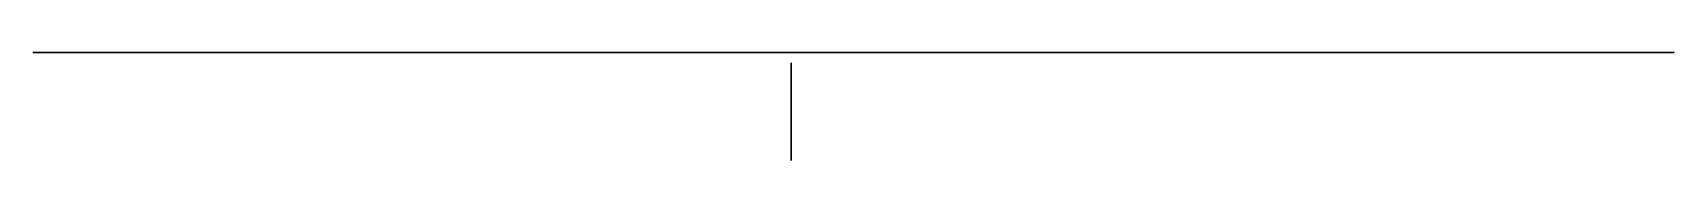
# Model space of a CAD drawing. Extents: x 367 to 572, y -1727 to -267.
# Drawn here: x 371.3 to 529.3, y -981.1 to -970.7 of the extents above; entities that cross this region are included whole.
import ezdxf

# ---------------------------------------------------------------- set-up
doc = ezdxf.new("R2010")
doc.units = 0
doc.header["$MEASUREMENT"] = 0

msp = doc.modelspace()

# ---------------------------------------------------------------- linework, layer by layer
for p, q in [((428.71, -970.65, -166.95), (392.1, -970.65, -146.98)), ((392.1, -970.65, -146.98), (428.71, -970.65, -166.95)), ((396.89, -970.65, -138.2), (433.5, -970.65, -158.17)), ((433.5, -970.65, -158.17), (396.89, -970.65, -138.2)), ((444.35, -971.65, -139.05), (444.35, -981.05, -139.05)), ((444.35, -971.65, -117.05), (444.35, -971.65, -139.05)), ((444.35, -981.05, -117.05), (444.35, -971.65, -117.05)), ((446.89, -970.65, -236.77), (445.88, -970.65, -195.07)), ((445.88, -970.65, -195.07), (446.89, -970.65, -236.77)), ((455.88, -970.65, -194.83), (456.89, -970.65, -236.52)), ((456.89, -970.65, -236.52), (455.88, -970.65, -194.83)), ((466.44, -970.65, -157.37), (502.04, -970.65, -135.64)), ((502.04, -970.65, -135.64), (466.44, -970.65, -157.37)), ((507.25, -970.65, -144.17), (471.65, -970.65, -165.9)), ((471.65, -970.65, -165.9), (507.25, -970.65, -144.17))]:
    msp.add_line(p, q)
at = {"extrusion": (6.56729e-17, -1, -5.05583e-17)}
for radius in [79, 76, 11, 11]:
    msp.add_circle((450.34, -173.05, 970.65), radius, dxfattribs=at)
for centre, radius, start, end in [((450.34, -173.05, 970.65), 66, 157.6747, 265.1162), ((450.34, -173.05, 970.65), 66, 157.6747, 265.1162), ((391.14, -148.74, 970.65), 2, 61.3954, 157.6747), ((391.14, -148.74, 970.65), 2, 61.3954, 157.6747), ((397.84, -136.44, 970.65), 2, 145.1162, 241.3954), ((397.84, -136.44, 970.65), 2, 145.1162, 241.3954), ((450.34, -173.05, 970.65), 66, 37.6747, 145.1162), ((450.34, -173.05, 970.65), 66, 37.6747, 145.1162), ((450.34, -173.05, 970.65), 21, 169.1144, 253.6765), ((450.34, -173.05, 970.65), 21, 169.1144, 253.6765), ((427.76, -168.7, 970.65), 2, 349.1144, 61.3954), ((427.76, -168.7, 970.65), 2, 349.1144, 61.3954), ((434.46, -156.41, 970.65), 2, 241.3954, 313.6765), ((434.46, -156.41, 970.65), 2, 241.3954, 313.6765), ((450.34, -173.05, 970.65), 21, 49.1144, 133.6765), ((450.34, -173.05, 970.65), 21, 49.1144, 133.6765), ((443.88, -195.12, 970.65), 2, 1.3954, 73.6765), ((443.88, -195.12, 970.65), 2, 1.3954, 73.6765), ((444.89, -236.81, 970.65), 2, 265.1162, 1.3954), ((444.89, -236.81, 970.65), 2, 265.1162, 1.3954), ((457.87, -194.78, 970.65), 2, 109.1144, 181.3954), ((457.87, -194.78, 970.65), 2, 109.1144, 181.3954), ((458.89, -236.47, 970.65), 2, 181.3954, 277.6747), ((458.89, -236.47, 970.65), 2, 181.3954, 277.6747), ((450.34, -173.05, 970.65), 21, 289.1144, 13.6765), ((450.34, -173.05, 970.65), 21, 289.1144, 13.6765), ((450.34, -173.05, 970.65), 66, 277.6747, 25.1162), ((450.34, -173.05, 970.65), 66, 277.6747, 25.1162), ((465.4, -155.66, 970.65), 2, 229.1144, 301.3954), ((465.4, -155.66, 970.65), 2, 229.1144, 301.3954), ((472.69, -167.61, 970.65), 2, 121.3954, 193.6765), ((472.69, -167.61, 970.65), 2, 121.3954, 193.6765), ((501, -133.93, 970.65), 2, 301.3954, 37.6747), ((501, -133.93, 970.65), 2, 301.3954, 37.6747), ((508.29, -145.88, 970.65), 2, 25.1162, 121.3954), ((508.29, -145.88, 970.65), 2, 25.1162, 121.3954)]:
    msp.add_arc(centre, radius, start, end, dxfattribs=at)

doc.saveas('drawing.dxf')
